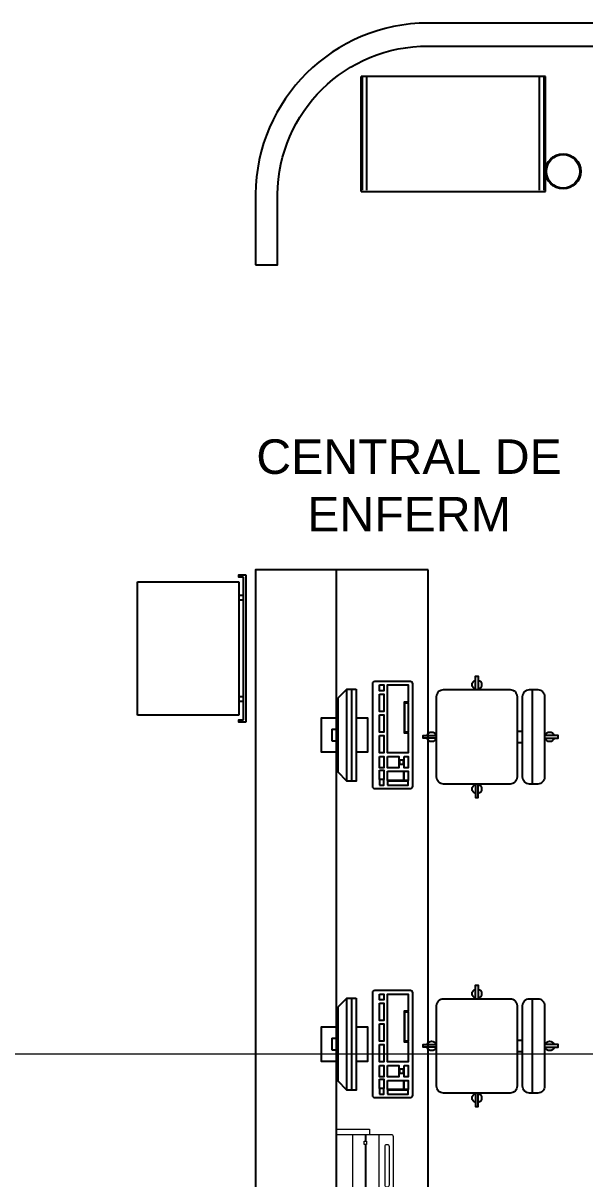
# Model space of a CAD drawing. Header units: metres. Extents: x -22 to 564, y 0 to 143.
# Drawn here: x 288.78 to 291.22, y 40.33 to 45.35 of the extents above; entities that cross this region are included whole.
import ezdxf

# ---------------------------------------------------------------- set-up
doc = ezdxf.new("R2010")
doc.units = ezdxf.units.M
doc.linetypes.add('EJES630', pattern=[6.3, 5.5, -0.4, 0, -0.4])
doc.layers.add('EJES', color=11, linetype='EJES630', lineweight=0)
for name, color, linetype in [('TEXTO', 7, 'Continuous'), ('XREF 3N NEURO-ONCOLOGIA$0$FACHADA', 201, 'Continuous'), ('XREF 3N NEURO-ONCOLOGIA$0$MOBILIARIO', 161, 'Continuous'), ('XREF 3N NEURO-ONCOLOGIA$0$MOBILIARIO FIJO', 40, 'Continuous'), ('XREF 3N NEURO-ONCOLOGIA$0$MOBILIARIO GUIAS MEC', 161, 'Continuous'), ('XREF 3N NEURO-ONCOLOGIA$0$MUROS BAJOS', 2, 'Continuous')]:
    doc.layers.add(name, color=color, linetype=linetype)
doc.styles.add('100 SUBTITULOS 30', font='arial.ttf', dxfattribs={"height": 0.3})

# ---------------------------------------------------------------- blocks, each defined once
blk = doc.blocks.new('XREF 3N NEURO-ONCOLOGIA$0$XR-02$0$XR-TM-AG 00$0$Teclado-01')
at = {"layer": 'XREF 3N NEURO-ONCOLOGIA$0$MOBILIARIO'}
blk.add_lwpolyline([(0, -0.2225), (0, 0.2225, -0.4142136), (0.01, 0.2325), (0.165, 0.2325, -0.4142136), (0.175, 0.2225), (0.175, -0.2225, -0.4142136), (0.165, -0.2325), (0.01, -0.2325, -0.4142136)], format="xyb", close=True, dxfattribs=at)
for points in [[(0.03, 0.2175), (0.05, 0.2175), (0.05, 0.1925), (0.03, 0.1925)], [(0.065, 0.2175), (0.155, 0.2175), (0.155, 0.2), (0.065, 0.2)], [(0.03, 0.1525), (0.05, 0.1525), (0.05, 0.1925), (0.03, 0.1925)], [(0.065, 0.1575), (0.135, 0.1575), (0.135, 0.1975), (0.065, 0.1975)], [(0.1375, 0.1575), (0.155, 0.1575), (0.155, 0.1975), (0.1375, 0.1975)], [(0.03, 0.0925), (0.05, 0.0925), (0.05, 0.1425), (0.03, 0.1425)], [(0.065, 0.0925), (0.115, 0.0925), (0.115, 0.1425), (0.065, 0.1425)], [(0.1175, 0.12625), (0.135, 0.12625), (0.135, 0.10875), (0.1175, 0.10875)], [(0.1375, 0.0925), (0.155, 0.0925), (0.155, 0.1425), (0.1375, 0.1425)], [(0.03, 0.0025), (0.05, 0.0025), (0.05, 0.0775), (0.03, 0.0775)], [(0.155, -0.1425), (0.1375, -0.1425), (0.1375, -0.01), (0.155, -0.01), (0.155, 0.0775), (0.065, 0.0775), (0.065, -0.2175), (0.155, -0.2175)], [(0.03, -0.0875), (0.05, -0.0875), (0.05, -0.0125), (0.03, -0.0125)], [(0.14, -0.14), (0.155, -0.14), (0.155, -0.0125), (0.14, -0.0125)], [(0.03, -0.1775), (0.05, -0.1775), (0.05, -0.1025), (0.03, -0.1025)], [(0.03, -0.2175), (0.05, -0.2175), (0.05, -0.1925), (0.03, -0.1925)]]:
    blk.add_lwpolyline(points, close=True, dxfattribs=at)
blk = doc.blocks.new('XREF 3N NEURO-ONCOLOGIA$0$XR-02$0$XR-TM-AG 00$0$monitor delgado-01')
at = {"layer": 'XREF 3N NEURO-ONCOLOGIA$0$MOBILIARIO'}
for p, q in [((-0.025, 0.155), (0.025, 0.155)), ((-0.025, 0.155), (-0.025, 0.13)), ((0.025, 0.155), (0.025, 0.13)), ((-0.2, 0.09), (-0.16, 0.13)), ((-0.16, 0.13), (0.16, 0.13)), ((0.2, 0.09), (0.16, 0.13)), ((-0.2, 0.07), (0.2, 0.07))]:
    blk.add_line(p, q, dxfattribs=at)
for points in [[(0.075, 0.13), (0.075, 0.2), (-0.075, 0.2), (-0.075, 0.13)], [(-0.075, 0.05), (-0.075, 0), (0.075, 0), (0.075, 0.05)]]:
    blk.add_lwpolyline(points, dxfattribs=at)
blk.add_lwpolyline([(-0.2, 0.05), (0.2, 0.05), (0.2, 0.09), (-0.2, 0.09)], close=True, dxfattribs=at)
blk = doc.blocks.new('XREF 3N NEURO-ONCOLOGIA$0$XR-00$0$04 AQ 03$0$51144A1J')
at = {"layer": 'XREF 3N NEURO-ONCOLOGIA$0$MOBILIARIO'}
for p, q in [((-0.205, 0.5256), (0.205, 0.5256)), ((-0.025, 0.4585), (-0.025, 0.4824)), ((0.025, 0.4585), (0.025, 0.4824))]:
    blk.add_line(p, q, dxfattribs=at)
for points in [[(-0.0062, 0.5782), (-0.0062, 0.6367), (0.0062, 0.6367), (0.0062, 0.5782)], [(-0.205, 0.2773), (-0.2635, 0.2773), (-0.2635, 0.2897), (-0.205, 0.2897)], [(0.205, 0.2773), (0.2635, 0.2773), (0.2635, 0.2897), (0.205, 0.2897)], [(-0.0062, 0.1085), (-0.0062, 0.05), (0.0062, 0.05), (0.0062, 0.1085)]]:
    blk.add_lwpolyline(points, dxfattribs=at)
for points in [[(0.205, 0.5482, 0.414214), (0.175, 0.5782), (-0.175, 0.5782, 0.414214), (-0.205, 0.5482), (-0.205, 0.5124, 0.414214), (-0.175, 0.4824), (0.175, 0.4824, 0.414214), (0.205, 0.5124)], [(0.205, 0.4285, 0.414214), (0.175, 0.4585), (-0.175, 0.4585, 0.414214), (-0.205, 0.4285), (-0.205, 0.1385, 0.414214), (-0.175, 0.1085), (0.175, 0.1085, 0.414214), (0.205, 0.1385)]]:
    blk.add_lwpolyline(points, format="xyb", close=True, dxfattribs=at)
for centre, start, end in [((0, 0.5998), 107.3771, 252.6229), ((0, 0.5998), 287.378, 72.622), ((-0.2266, 0.2835), 17.378, 162.622), ((0.2266, 0.2835), 17.378, 162.622), ((-0.2266, 0.2835), 197.3771, 342.6229), ((0.2266, 0.2835), 197.3771, 342.6229), ((0, 0.0869), 107.3771, 252.6229), ((0, 0.0869), 287.378, 72.622)]:
    blk.add_arc(centre, 0.0207, start, end, dxfattribs=at)
blk = doc.blocks.new('XREF 3N NEURO-ONCOLOGIA$0$CARRO DISTRIBUCION DE MUESTRAS')
at = {"layer": 'XREF 3N NEURO-ONCOLOGIA$0$MOBILIARIO'}
for p, q in [((108.3322, 13.1089), (108.3322, 13.7489)), ((108.3422, 13.7389), (108.3422, 13.1189)), ((108.3622, 13.7189), (108.8022, 13.7189)), ((108.3622, 13.1389), (108.3622, 13.7189)), ((108.8022, 13.7189), (108.8022, 13.1389)), ((108.3422, 13.6589), (108.3622, 13.6589)), ((108.3422, 13.6389), (108.3622, 13.6389)), ((108.3422, 13.2189), (108.3622, 13.2189)), ((108.3422, 13.1989), (108.3622, 13.1989)), ((108.8022, 13.1389), (108.3622, 13.1389))]:
    blk.add_line(p, q, dxfattribs=at)
for points in [[(108.3322, 13.7489), (108.3622, 13.7489), (108.3622, 13.7389), (108.3422, 13.7389)], [(108.3422, 13.1189), (108.3622, 13.1189), (108.3622, 13.1089), (108.3322, 13.1089)]]:
    blk.add_lwpolyline(points, dxfattribs=at)
blk = doc.blocks.new('XREF 3N NEURO-ONCOLOGIA$0$1910308')
for p, q in [((-0.3597, 0.9706), (-0.3597, 0.4706)), ((0.4403, 0.9706), (-0.3597, 0.9706)), ((-0.3547, 0.9656), (-0.3547, 0.4756)), ((-0.3347, 0.9656), (-0.3347, 0.4756)), ((0.4153, 0.9656), (0.4153, 0.4756)), ((0.4353, 0.9656), (0.4353, 0.4756)), ((0.4403, 0.9706), (0.4403, 0.4706)), ((-0.3597, 0.4706), (0.4403, 0.4706))]:
    blk.add_line(p, q)
for radius in [0.0764, 0.0726]:
    blk.add_circle((-0.437, 0.8834), radius)
blk = doc.blocks.new('XREF 3N NEURO-ONCOLOGIA$0$A$Cc4cfa18a')
at = {"lineweight": 0}
for p, q in [((-0.2121, -0.0617), (0.2121, -0.0617)), ((-0.2121, -0.1189), (-0.1827, -0.1189)), ((-0.2121, -0.1217), (-0.1827, -0.1217)), ((-0.1681, -0.1189), (0.1681, -0.1189)), ((-0.1681, -0.1217), (0.1681, -0.1217)), ((0.1827, -0.1189), (0.2121, -0.1189)), ((0.1827, -0.1217), (0.2121, -0.1217)), ((0.2121, -0.1751), (-0.2121, -0.1751))]:
    blk.add_line(p, q, dxfattribs=at)
blk.add_lwpolyline([(-0.2121, -0.248), (-0.2121, -0.0088, -0.414214), (-0.2033, 0), (0.2033, 0, -0.414214), (0.2121, -0.0088), (0.2121, -0.248)], format="xyb", dxfattribs=at)
for points in [[(-0.16, -0.0176), (0.0085, -0.0176, -0.414214), (0.0173, -0.0264), (0.0173, -0.0265, -0.414214), (0.0085, -0.0353), (-0.16, -0.0353, -0.414214), (-0.1688, -0.0265), (-0.1688, -0.0264, -0.414214)], [(0.1037, -0.0353, -0.414214), (0.0949, -0.0265), (0.0949, -0.0264, -0.414214), (0.1037, -0.0176), (0.1769, -0.0176, -0.414214), (0.1857, -0.0264), (0.1857, -0.0265, -0.414214), (0.1769, -0.0353)]]:
    blk.add_lwpolyline(points, format="xyb", close=True, dxfattribs=at)
blk.add_lwpolyline([(0.2121, -0.1024), (0.2347, -0.1024), (0.2347, -0.248), (-0.2347, -0.248), (-0.2347, -0.1024), (-0.2121, -0.1024)], dxfattribs=at)
for points in [[(-0.1827, -0.1161), (-0.1681, -0.1161), (-0.1681, -0.1255), (-0.1827, -0.1255)], [(0.1681, -0.1255), (0.1827, -0.1255), (0.1827, -0.1161), (0.1681, -0.1161)]]:
    blk.add_lwpolyline(points, close=True, dxfattribs=at)
blk = doc.blocks.new('XREF 3N NEURO-ONCOLOGIA')
at = {"layer": 'XREF 3N NEURO-ONCOLOGIA$0$MOBILIARIO FIJO'}
blk.add_lwpolyline([(10.708, 46.6901), (10.708, 47.4401), (7.758, 47.4401), (7.758, 46.6901)], close=True, dxfattribs=at)
blk.add_lwpolyline([(10.708, 47.0901), (7.758, 47.0901)], dxfattribs=at)
at = {"layer": 'XREF 3N NEURO-ONCOLOGIA$0$MUROS BAJOS'}
blk.add_lwpolyline([(12.033, 47.4401), (12.033, 47.3444), (12.3391, 47.3444, -0.413226), (12.983, 46.6901), (12.983, 45.2345), (13.083, 45.2345), (13.083, 46.6901, 0.411632), (12.3396, 47.4401)], format="xyb", close=True, dxfattribs=at)
at = {"layer": 'XREF 3N NEURO-ONCOLOGIA$0$FACHADA', "rotation": 89.99999999999999}
blk.add_blockref('XREF 3N NEURO-ONCOLOGIA$0$CARRO DISTRIBUCION DE MUESTRAS', (23.7957, -60.8498, -0.0006), dxfattribs=at)
at = {"layer": 'XREF 3N NEURO-ONCOLOGIA$0$MOBILIARIO', "xscale": -1.000021560058902, "yscale": 1.000021560058902, "zscale": 1.000021560058902}
for p in [(8.6484, 46.9528, -0.0015), (9.9907, 46.9528, -0.0015)]:
    blk.add_blockref('XREF 3N NEURO-ONCOLOGIA$0$XR-02$0$XR-TM-AG 00$0$monitor delgado-01', p, dxfattribs=at)
at = {"layer": 'XREF 3N NEURO-ONCOLOGIA$0$MOBILIARIO', "rotation": 89.99999999999999}
blk.add_blockref('XREF 3N NEURO-ONCOLOGIA$0$1910308', (13.3224, 46.5404), dxfattribs=at)
at = {"layer": 'XREF 3N NEURO-ONCOLOGIA$0$MOBILIARIO', "xscale": -1.000021560058902, "yscale": 1.000021560058902, "zscale": 1.000021560058902}
for name, p, rotation in [('XREF 3N NEURO-ONCOLOGIA$0$XR-02$0$XR-TM-AG 00$0$Teclado-01', (8.6484, 46.9319, -0.0015), 90), ('XREF 3N NEURO-ONCOLOGIA$0$XR-02$0$XR-TM-AG 00$0$Teclado-01', (9.9907, 46.9319, -0.0015), 90), ('XREF 3N NEURO-ONCOLOGIA$0$XR-00$0$04 AQ 03$0$51144A1J', (8.6406, 46.7619), 180), ('XREF 3N NEURO-ONCOLOGIA$0$XR-00$0$04 AQ 03$0$51144A1J', (9.983, 46.7619), 180)]:
    blk.add_blockref(name, p, dxfattribs=dict(at, rotation=rotation))
at = {"layer": 'XREF 3N NEURO-ONCOLOGIA$0$MOBILIARIO GUIAS MEC', "rotation": 180}
blk.add_blockref('XREF 3N NEURO-ONCOLOGIA$0$A$Cc4cfa18a', (8.0441, 46.8421), dxfattribs=at)

msp = doc.modelspace()

# ---------------------------------------------------------------- block references
at = {"rotation": 90}
msp.add_blockref('XREF 3N NEURO-ONCOLOGIA', (337.2286, 32.2671), dxfattribs=at)

# ---------------------------------------------------------------- next in the draw order: linework, layer by layer
at = {"layer": 'EJES'}
msp.add_line((281.0427, 40.8728), (337.5516, 40.8728), dxfattribs=at)

# ---------------------------------------------------------------- next in the draw order: texts
at = {"layer": 'TEXTO', "insert": (289.6323, 43.5421, 0), "char_height": 0.15, "width": 1.646631, "attachment_point": 1, "style": '100 SUBTITULOS 30'}
msp.add_mtext('\\pxqc;CENTRAL DE ENFERM', dxfattribs=at)

doc.saveas('drawing.dxf')
